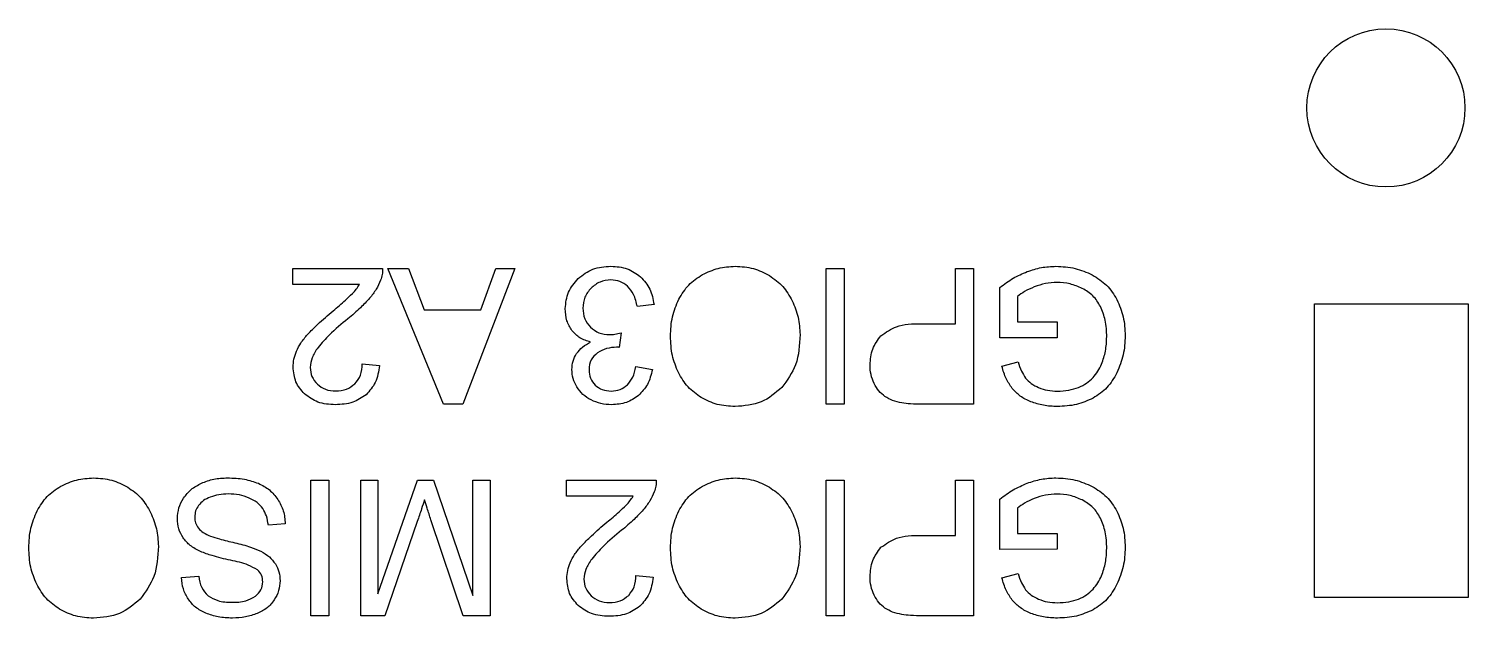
# Model space of a CAD drawing. Header units: millimetres. Extents: x -165 to 15, y -100 to 0.
# Drawn here: x -66.27 to -34.41, y -47.39 to -34.35 of the extents above; entities that cross this region are included whole.
import ezdxf

# ---------------------------------------------------------------- set-up
doc = ezdxf.new("R2010")
doc.units = ezdxf.units.MM
doc.layers.get('0').update_dxf_attribs({"linetype": 'CONTINUOUS'})

msp = doc.modelspace()

# ---------------------------------------------------------------- linework, layer by layer
for p, q in [((-60.426, -40.013), (-60.426, -39.659)), ((-60.426, -39.659), (-58.443, -39.659)), ((-45.757, -40.879), (-45.757, -39.659)), ((-45.757, -39.659), (-45.36, -39.659)), ((-45.36, -39.659), (-45.36, -42.659)), ((-58.954, -40.013), (-60.426, -40.013)), ((-44.775, -41.19), (-44.775, -40.076)), ((-52.432, -40.451), (-52.801, -40.5)), ((-44.386, -40.277), (-44.386, -40.836)), ((-53.159, -41.079), (-53.2, -41.402)), ((-46.527, -40.879), (-45.757, -40.879)), ((-44.386, -40.836), (-43.504, -40.836)), ((-43.504, -40.836), (-43.504, -41.188)), ((-43.504, -41.188), (-44.775, -41.19)), ((-44.73, -41.82), (-44.372, -41.722)), ((-58.891, -41.765), (-58.512, -41.804)), ((-52.838, -41.828), (-52.469, -41.894)), ((-45.36, -42.659), (-46.492, -42.659)), ((-58.926, -47.341), (-58.926, -44.341)), ((-58.926, -44.341), (-58.543, -44.341)), ((-58.543, -44.341), (-58.543, -46.852)), ((-58.543, -46.852), (-57.671, -44.341)), ((-57.671, -44.341), (-57.313, -44.341)), ((-57.313, -44.341), (-56.445, -46.895)), ((-56.445, -46.895), (-56.445, -44.341)), ((-56.445, -44.341), (-56.063, -44.341)), ((-56.063, -44.341), (-56.063, -47.341)), ((-54.366, -44.695), (-54.366, -44.341)), ((-54.366, -44.341), (-52.383, -44.341)), ((-45.757, -45.561), (-45.757, -44.341)), ((-45.757, -44.341), (-45.36, -44.341)), ((-45.36, -44.341), (-45.36, -47.341)), ((-52.895, -44.695), (-54.366, -44.695)), ((-44.775, -45.872), (-44.775, -44.759)), ((-56.66, -47.341), (-57.37, -45.217)), ((-44.386, -44.959), (-44.386, -45.518)), ((-60.595, -45.305), (-60.97, -45.338)), ((-57.673, -45.254), (-58.392, -47.341)), ((-46.527, -45.561), (-45.757, -45.561)), ((-44.386, -45.518), (-43.504, -45.518)), ((-43.504, -45.518), (-43.504, -45.87)), ((-43.504, -45.87), (-44.775, -45.872)), ((-62.894, -46.496), (-62.513, -46.467)), ((-52.832, -46.447), (-52.453, -46.486)), ((-44.73, -46.502), (-44.372, -46.404)), ((-58.392, -47.341), (-58.926, -47.341)), ((-56.063, -47.341), (-56.66, -47.341)), ((-45.36, -47.341), (-46.492, -47.341))]:
    msp.add_line(p, q)
for points in [[(-56.265, -40.568), (-55.936, -39.659), (-55.514, -39.659), (-56.666, -42.659), (-57.094, -42.659), (-58.322, -39.659), (-57.87, -39.659), (-57.52, -40.568)], [(-48.62, -42.659), (-48.62, -39.659), (-48.223, -39.659), (-48.223, -42.659)], [(-37.806, -40.437), (-34.406, -40.437), (-34.406, -46.937), (-37.806, -46.937)], [(-60.031, -47.341), (-60.031, -44.341), (-59.634, -44.341), (-59.634, -47.341)], [(-48.62, -47.341), (-48.62, -44.341), (-48.223, -44.341), (-48.223, -47.341)]]:
    msp.add_lwpolyline(points, close=True)
msp.add_circle((-36.228, -36.103), 1.75)
for points, knots in [([(-58.443, -39.659), (-58.443, -39.703), (-58.445, -39.79), (-58.472, -39.873), (-58.486, -39.915)], [0, 0, 0, 0, 0.01307463, 0.02606902, 0.02606902, 0.02606902, 0.02606902]), ([(-54.111, -39.879), (-54.007, -39.799), (-53.793, -39.635), (-53.524, -39.616), (-53.386, -39.606)], [0, 0, 0, 0, 0.03836481, 0.07895047, 0.07895047, 0.07895047, 0.07895047]), ([(-53.386, -39.606), (-53.262, -39.614), (-53.02, -39.631), (-52.825, -39.772), (-52.73, -39.841)], [0, 0, 0, 0, 0.03661995, 0.07094741, 0.07094741, 0.07094741, 0.07094741]), ([(-51.884, -40.338), (-51.817, -40.226), (-51.685, -40.004), (-51.469, -39.863), (-51.362, -39.793)], [0, 0, 0, 0, 0.03868449, 0.07636524, 0.07636524, 0.07636524, 0.07636524]), ([(-51.362, -39.793), (-51.247, -39.739), (-51.016, -39.631), (-50.762, -39.615), (-50.634, -39.608)], [0, 0, 0, 0, 0.03774412, 0.07578279, 0.07578279, 0.07578279, 0.07578279]), ([(-50.634, -39.608), (-50.497, -39.616), (-50.231, -39.631), (-49.993, -39.753), (-49.877, -39.812)], [0, 0, 0, 0, 0.04043412, 0.07920812, 0.07920812, 0.07920812, 0.07920812]), ([(-49.877, -39.812), (-49.772, -39.887), (-49.563, -40.036), (-49.435, -40.259), (-49.371, -40.371)], [0, 0, 0, 0, 0.03801193, 0.07613822, 0.07613822, 0.07613822, 0.07613822]), ([(-44.775, -40.076), (-44.678, -40.004), (-44.491, -39.864), (-44.276, -39.771), (-44.171, -39.725)], [0, 0, 0, 0, 0.03607249, 0.07004199, 0.07004199, 0.07004199, 0.07004199]), ([(-44.171, -39.725), (-44.067, -39.691), (-43.86, -39.623), (-43.641, -39.613), (-43.533, -39.608)], [0, 0, 0, 0, 0.03272667, 0.06519308, 0.06519308, 0.06519308, 0.06519308]), ([(-43.533, -39.608), (-43.39, -39.615), (-43.111, -39.629), (-42.855, -39.742), (-42.73, -39.797)], [0, 0, 0, 0, 0.04244573, 0.08314181, 0.08314181, 0.08314181, 0.08314181]), ([(-42.73, -39.797), (-42.617, -39.867), (-42.392, -40.006), (-42.253, -40.232), (-42.184, -40.344)], [0, 0, 0, 0, 0.03924768, 0.07823213, 0.07823213, 0.07823213, 0.07823213]), ([(-59.11, -40.212), (-59.08, -40.18), (-59.023, -40.118), (-58.977, -40.047), (-58.954, -40.013)], [0, 0, 0, 0, 0.01314848, 0.02533228, 0.02533228, 0.02533228, 0.02533228]), ([(-58.486, -39.915), (-58.516, -39.983), (-58.579, -40.127), (-58.677, -40.25), (-58.728, -40.314)], [0, 0, 0, 0, 0.02238806, 0.04687055, 0.04687055, 0.04687055, 0.04687055]), ([(-54.397, -40.545), (-54.385, -40.419), (-54.361, -40.166), (-54.194, -39.975), (-54.111, -39.879)], [0, 0, 0, 0, 0.03699763, 0.07415295, 0.07415295, 0.07415295, 0.07415295]), ([(-53.827, -40.091), (-53.879, -40.155), (-53.985, -40.285), (-53.999, -40.452), (-54.006, -40.537)], [0, 0, 0, 0, 0.02422086, 0.04908144, 0.04908144, 0.04908144, 0.04908144]), ([(-53.388, -39.911), (-53.471, -39.918), (-53.636, -39.932), (-53.764, -40.038), (-53.827, -40.091)], [0, 0, 0, 0, 0.02438749, 0.04846007, 0.04846007, 0.04846007, 0.04846007]), ([(-53.017, -40.049), (-53.071, -40.008), (-53.181, -39.927), (-53.318, -39.916), (-53.388, -39.911)], [0, 0, 0, 0, 0.01982968, 0.04035589, 0.04035589, 0.04035589, 0.04035589]), ([(-52.801, -40.5), (-52.822, -40.407), (-52.86, -40.239), (-52.969, -40.107), (-53.017, -40.049)], [0, 0, 0, 0, 0.02826583, 0.05063314, 0.05063314, 0.05063314, 0.05063314]), ([(-52.73, -39.841), (-52.652, -39.926), (-52.494, -40.101), (-52.453, -40.333), (-52.432, -40.451)], [0, 0, 0, 0, 0.033904, 0.0691202, 0.0691202, 0.0691202, 0.0691202]), ([(-44.014, -40.065), (-44.087, -40.096), (-44.22, -40.152), (-44.335, -40.239), (-44.386, -40.277)], [0, 0, 0, 0, 0.02390226, 0.04299089, 0.04299089, 0.04299089, 0.04299089]), ([(-43.51, -39.966), (-43.596, -39.97), (-43.769, -39.979), (-43.932, -40.036), (-44.014, -40.065)], [0, 0, 0, 0, 0.02559804, 0.05155196, 0.05155196, 0.05155196, 0.05155196]), ([(-42.95, -40.097), (-43.039, -40.059), (-43.218, -39.982), (-43.413, -39.971), (-43.51, -39.966)], [0, 0, 0, 0, 0.02893518, 0.05797437, 0.05797437, 0.05797437, 0.05797437]), ([(-42.547, -40.498), (-42.598, -40.414), (-42.699, -40.247), (-42.867, -40.147), (-42.95, -40.097)], [0, 0, 0, 0, 0.02900768, 0.05756309, 0.05756309, 0.05756309, 0.05756309]), ([(-59.535, -40.59), (-59.444, -40.513), (-59.298, -40.392), (-59.161, -40.261), (-59.11, -40.212)], [0, 0, 0, 0, 0.03586344, 0.05691008, 0.05691008, 0.05691008, 0.05691008]), ([(-58.728, -40.314), (-58.795, -40.386), (-58.945, -40.548), (-59.115, -40.689), (-59.21, -40.768)], [0, 0, 0, 0, 0.02939784, 0.06629197, 0.06629197, 0.06629197, 0.06629197]), ([(-52.068, -41.155), (-52.062, -41.009), (-52.049, -40.725), (-51.938, -40.465), (-51.884, -40.338)], [0, 0, 0, 0, 0.04347439, 0.08430287, 0.08430287, 0.08430287, 0.08430287]), ([(-49.371, -40.371), (-49.321, -40.491), (-49.221, -40.731), (-49.206, -40.99), (-49.199, -41.12)], [0, 0, 0, 0, 0.03863979, 0.07735112, 0.07735112, 0.07735112, 0.07735112]), ([(-42.184, -40.344), (-42.13, -40.469), (-42.02, -40.724), (-42.007, -41.002), (-42, -41.145)], [0, 0, 0, 0, 0.04034748, 0.08270285, 0.08270285, 0.08270285, 0.08270285]), ([(-60.103, -41.118), (-60.029, -41.041), (-59.848, -40.855), (-59.651, -40.688), (-59.535, -40.59)], [0, 0, 0, 0, 0.03221419, 0.07757878, 0.07757878, 0.07757878, 0.07757878]), ([(-59.21, -40.768), (-59.351, -40.884), (-59.588, -41.078), (-59.789, -41.309), (-59.871, -41.403)], [0, 0, 0, 0, 0.05450622, 0.09182612, 0.09182612, 0.09182612, 0.09182612]), ([(-54.25, -41.029), (-54.293, -40.958), (-54.383, -40.81), (-54.392, -40.636), (-54.397, -40.545)], [0, 0, 0, 0, 0.02441261, 0.05129479, 0.05129479, 0.05129479, 0.05129479]), ([(-54.006, -40.537), (-54, -40.617), (-53.988, -40.774), (-53.889, -40.896), (-53.84, -40.955)], [0, 0, 0, 0, 0.0235177, 0.04597201, 0.04597201, 0.04597201, 0.04597201]), ([(-42.409, -41.169), (-42.413, -41.045), (-42.42, -40.813), (-42.507, -40.598), (-42.547, -40.498)], [0, 0, 0, 0, 0.03699641, 0.0690058, 0.0690058, 0.0690058, 0.0690058]), ([(-53.836, -41.284), (-53.919, -41.259), (-54.08, -41.211), (-54.194, -41.088), (-54.25, -41.029)], [0, 0, 0, 0, 0.0254508, 0.04933731, 0.04933731, 0.04933731, 0.04933731]), ([(-53.84, -40.955), (-53.78, -41.003), (-53.657, -41.102), (-53.5, -41.114), (-53.419, -41.12)], [0, 0, 0, 0, 0.02251871, 0.04620821, 0.04620821, 0.04620821, 0.04620821]), ([(-53.419, -41.12), (-53.38, -41.118), (-53.292, -41.112), (-53.206, -41.091), (-53.159, -41.079)], [0, 0, 0, 0, 0.01176013, 0.02636009, 0.02636009, 0.02636009, 0.02636009]), ([(-47.407, -41.144), (-47.296, -41.067), (-47.034, -40.885), (-46.713, -40.881), (-46.527, -40.879)], [0, 0, 0, 0, 0.0395341, 0.09376021, 0.09376021, 0.09376021, 0.09376021]), ([(-60.348, -41.484), (-60.317, -41.423), (-60.251, -41.291), (-60.155, -41.179), (-60.103, -41.118)], [0, 0, 0, 0, 0.02036603, 0.0441853, 0.0441853, 0.0441853, 0.0441853]), ([(-59.871, -41.403), (-59.921, -41.477), (-60.013, -41.612), (-60.034, -41.773), (-60.043, -41.847)], [0, 0, 0, 0, 0.02618521, 0.04812287, 0.04812287, 0.04812287, 0.04812287]), ([(-54.145, -41.538), (-54.105, -41.486), (-54.021, -41.38), (-53.899, -41.317), (-53.836, -41.284)], [0, 0, 0, 0, 0.01930615, 0.04039087, 0.04039087, 0.04039087, 0.04039087]), ([(-53.259, -41.398), (-53.335, -41.403), (-53.486, -41.413), (-53.618, -41.485), (-53.683, -41.521)], [0, 0, 0, 0, 0.02256649, 0.04458781, 0.04458781, 0.04458781, 0.04458781]), ([(-53.2, -41.402), (-53.211, -41.401), (-53.231, -41.399), (-53.251, -41.399), (-53.259, -41.398)], [0, 0, 0, 0, 0.003339487, 0.005950624, 0.005950624, 0.005950624, 0.005950624]), ([(-51.893, -41.96), (-51.944, -41.835), (-52.05, -41.577), (-52.062, -41.299), (-52.068, -41.155)], [0, 0, 0, 0, 0.04009206, 0.08295734, 0.08295734, 0.08295734, 0.08295734]), ([(-49.199, -41.12), (-49.211, -41.35), (-49.232, -41.78), (-49.483, -42.128), (-49.6, -42.29)], [0, 0, 0, 0, 0.0673351, 0.1260012, 0.1260012, 0.1260012, 0.1260012]), ([(-47.65, -41.791), (-47.641, -41.669), (-47.622, -41.43), (-47.478, -41.238), (-47.407, -41.144)], [0, 0, 0, 0, 0.03584647, 0.07049361, 0.07049361, 0.07049361, 0.07049361]), ([(-42.524, -41.773), (-42.49, -41.677), (-42.422, -41.482), (-42.414, -41.275), (-42.409, -41.169)], [0, 0, 0, 0, 0.03025402, 0.06174547, 0.06174547, 0.06174547, 0.06174547]), ([(-42, -41.145), (-42.007, -41.288), (-42.022, -41.571), (-42.13, -41.832), (-42.183, -41.962)], [0, 0, 0, 0, 0.04258145, 0.0843248, 0.0843248, 0.0843248, 0.0843248]), ([(-60.422, -41.838), (-60.418, -41.778), (-60.412, -41.656), (-60.369, -41.542), (-60.348, -41.484)], [0, 0, 0, 0, 0.01794942, 0.03634646, 0.03634646, 0.03634646, 0.03634646]), ([(-54.25, -41.892), (-54.245, -41.828), (-54.237, -41.703), (-54.176, -41.592), (-54.145, -41.538)], [0, 0, 0, 0, 0.01875335, 0.0373159, 0.0373159, 0.0373159, 0.0373159]), ([(-53.683, -41.521), (-53.738, -41.569), (-53.852, -41.669), (-53.865, -41.821), (-53.871, -41.9)], [0, 0, 0, 0, 0.02104404, 0.04379076, 0.04379076, 0.04379076, 0.04379076]), ([(-44.372, -41.722), (-44.35, -41.791), (-44.31, -41.919), (-44.237, -42.031), (-44.204, -42.082)], [0, 0, 0, 0, 0.02181967, 0.03989401, 0.03989401, 0.03989401, 0.03989401]), ([(-60.17, -42.432), (-60.243, -42.347), (-60.391, -42.176), (-60.411, -41.951), (-60.422, -41.838)], [0, 0, 0, 0, 0.0327875, 0.06592787, 0.06592787, 0.06592787, 0.06592787]), ([(-60.043, -41.847), (-60.037, -41.917), (-60.024, -42.056), (-59.932, -42.163), (-59.886, -42.216)], [0, 0, 0, 0, 0.02055844, 0.04101763, 0.04101763, 0.04101763, 0.04101763]), ([(-59.053, -42.207), (-59.006, -42.146), (-58.906, -42.016), (-58.896, -41.852), (-58.891, -41.765)], [0, 0, 0, 0, 0.02251083, 0.04802022, 0.04802022, 0.04802022, 0.04802022]), ([(-58.512, -41.804), (-58.531, -41.934), (-58.567, -42.178), (-58.729, -42.363), (-58.805, -42.449)], [0, 0, 0, 0, 0.03845259, 0.07225035, 0.07225035, 0.07225035, 0.07225035]), ([(-54.14, -42.278), (-54.172, -42.217), (-54.235, -42.096), (-54.245, -41.959), (-54.25, -41.892)], [0, 0, 0, 0, 0.02049257, 0.040581, 0.040581, 0.040581, 0.040581]), ([(-53.871, -41.9), (-53.866, -41.964), (-53.855, -42.09), (-53.774, -42.188), (-53.734, -42.235)], [0, 0, 0, 0, 0.0188343, 0.03705434, 0.03705434, 0.03705434, 0.03705434]), ([(-53.022, -42.233), (-52.978, -42.179), (-52.882, -42.061), (-52.853, -41.91), (-52.838, -41.828)], [0, 0, 0, 0, 0.0205786, 0.04513225, 0.04513225, 0.04513225, 0.04513225]), ([(-52.469, -41.894), (-52.497, -42.008), (-52.549, -42.227), (-52.703, -42.39), (-52.776, -42.468)], [0, 0, 0, 0, 0.03467785, 0.06610569, 0.06610569, 0.06610569, 0.06610569]), ([(-51.385, -42.514), (-51.489, -42.441), (-51.7, -42.294), (-51.829, -42.072), (-51.893, -41.96)], [0, 0, 0, 0, 0.03779628, 0.07598774, 0.07598774, 0.07598774, 0.07598774]), ([(-47.559, -42.201), (-47.586, -42.136), (-47.64, -42.005), (-47.647, -41.863), (-47.65, -41.791)], [0, 0, 0, 0, 0.02070205, 0.0422076, 0.0422076, 0.0422076, 0.0422076]), ([(-44.503, -42.311), (-44.55, -42.241), (-44.652, -42.089), (-44.703, -41.914), (-44.73, -41.82)], [0, 0, 0, 0, 0.02536531, 0.05440778, 0.05440778, 0.05440778, 0.05440778]), ([(-42.713, -42.07), (-42.675, -42.024), (-42.599, -41.933), (-42.549, -41.826), (-42.524, -41.773)], [0, 0, 0, 0, 0.01782976, 0.03532392, 0.03532392, 0.03532392, 0.03532392]), ([(-42.183, -41.962), (-42.25, -42.08), (-42.38, -42.31), (-42.602, -42.455), (-42.71, -42.526)], [0, 0, 0, 0, 0.03990759, 0.07818246, 0.07818246, 0.07818246, 0.07818246]), ([(-59.886, -42.216), (-59.829, -42.26), (-59.708, -42.351), (-59.557, -42.361), (-59.478, -42.366)], [0, 0, 0, 0, 0.02127132, 0.04437105, 0.04437105, 0.04437105, 0.04437105]), ([(-59.478, -42.366), (-59.395, -42.361), (-59.237, -42.351), (-59.112, -42.253), (-59.053, -42.207)], [0, 0, 0, 0, 0.02427296, 0.04641102, 0.04641102, 0.04641102, 0.04641102]), ([(-53.824, -42.566), (-53.888, -42.528), (-54.014, -42.455), (-54.099, -42.336), (-54.14, -42.278)], [0, 0, 0, 0, 0.02208679, 0.0431695, 0.0431695, 0.0431695, 0.0431695]), ([(-53.734, -42.235), (-53.684, -42.274), (-53.58, -42.355), (-53.448, -42.364), (-53.38, -42.368)], [0, 0, 0, 0, 0.01860649, 0.0385817, 0.0385817, 0.0385817, 0.0385817]), ([(-53.38, -42.368), (-53.312, -42.363), (-53.179, -42.353), (-53.073, -42.273), (-53.022, -42.233)], [0, 0, 0, 0, 0.0199838, 0.03901831, 0.03901831, 0.03901831, 0.03901831]), ([(-49.6, -42.29), (-49.746, -42.413), (-50.045, -42.665), (-50.436, -42.696), (-50.636, -42.712)], [0, 0, 0, 0, 0.0558129, 0.1143793, 0.1143793, 0.1143793, 0.1143793]), ([(-47.319, -42.49), (-47.366, -42.451), (-47.466, -42.371), (-47.527, -42.259), (-47.559, -42.201)], [0, 0, 0, 0, 0.01832047, 0.03795499, 0.03795499, 0.03795499, 0.03795499]), ([(-44.09, -42.605), (-44.172, -42.568), (-44.329, -42.496), (-44.446, -42.371), (-44.503, -42.311)], [0, 0, 0, 0, 0.02663179, 0.05106083, 0.05106083, 0.05106083, 0.05106083]), ([(-44.204, -42.082), (-44.165, -42.124), (-44.084, -42.213), (-43.975, -42.264), (-43.917, -42.292)], [0, 0, 0, 0, 0.01695031, 0.03581042, 0.03581042, 0.03581042, 0.03581042]), ([(-43.917, -42.292), (-43.853, -42.315), (-43.719, -42.362), (-43.577, -42.368), (-43.504, -42.37)], [0, 0, 0, 0, 0.02051471, 0.04229563, 0.04229563, 0.04229563, 0.04229563]), ([(-43.504, -42.37), (-43.419, -42.368), (-43.258, -42.363), (-43.105, -42.312), (-43.033, -42.288)], [0, 0, 0, 0, 0.02545962, 0.04802433, 0.04802433, 0.04802433, 0.04802433]), ([(-43.033, -42.288), (-42.971, -42.259), (-42.853, -42.204), (-42.758, -42.113), (-42.713, -42.07)], [0, 0, 0, 0, 0.02033599, 0.03897819, 0.03897819, 0.03897819, 0.03897819]), ([(-59.486, -42.671), (-59.62, -42.664), (-59.872, -42.65), (-60.075, -42.502), (-60.17, -42.432)], [0, 0, 0, 0, 0.03913706, 0.07382019, 0.07382019, 0.07382019, 0.07382019]), ([(-58.805, -42.449), (-58.901, -42.514), (-59.106, -42.652), (-59.354, -42.665), (-59.486, -42.671)], [0, 0, 0, 0, 0.03407058, 0.0728904, 0.0728904, 0.0728904, 0.0728904]), ([(-53.372, -42.671), (-53.451, -42.667), (-53.609, -42.659), (-53.753, -42.597), (-53.824, -42.566)], [0, 0, 0, 0, 0.02373131, 0.04677015, 0.04677015, 0.04677015, 0.04677015]), ([(-52.776, -42.468), (-52.863, -42.527), (-53.042, -42.65), (-53.259, -42.664), (-53.372, -42.671)], [0, 0, 0, 0, 0.03089668, 0.06398162, 0.06398162, 0.06398162, 0.06398162]), ([(-50.636, -42.712), (-50.77, -42.704), (-51.033, -42.689), (-51.269, -42.572), (-51.385, -42.514)], [0, 0, 0, 0, 0.03980583, 0.07821113, 0.07821113, 0.07821113, 0.07821113]), ([(-46.948, -42.63), (-47.017, -42.616), (-47.149, -42.59), (-47.264, -42.522), (-47.319, -42.49)], [0, 0, 0, 0, 0.02100218, 0.03984526, 0.03984526, 0.03984526, 0.03984526]), ([(-46.492, -42.659), (-46.58, -42.659), (-46.733, -42.658), (-46.884, -42.639), (-46.948, -42.63)], [0, 0, 0, 0, 0.02635692, 0.04576345, 0.04576345, 0.04576345, 0.04576345]), ([(-43.502, -42.71), (-43.606, -42.706), (-43.807, -42.699), (-43.998, -42.635), (-44.09, -42.605)], [0, 0, 0, 0, 0.03108899, 0.06004507, 0.06004507, 0.06004507, 0.06004507]), ([(-42.71, -42.526), (-42.832, -42.58), (-43.084, -42.691), (-43.359, -42.704), (-43.502, -42.71)], [0, 0, 0, 0, 0.03948346, 0.08194054, 0.08194054, 0.08194054, 0.08194054]), ([(-65.568, -44.475), (-65.453, -44.421), (-65.222, -44.313), (-64.968, -44.298), (-64.84, -44.29)], [0, 0, 0, 0, 0.03774412, 0.07578291, 0.07578291, 0.07578291, 0.07578291]), ([(-64.84, -44.29), (-64.703, -44.298), (-64.437, -44.313), (-64.199, -44.435), (-64.083, -44.495)], [0, 0, 0, 0, 0.04043411, 0.0792079, 0.0792079, 0.0792079, 0.0792079]), ([(-62.453, -44.408), (-62.363, -44.373), (-62.177, -44.302), (-61.977, -44.294), (-61.874, -44.29)], [0, 0, 0, 0, 0.02868495, 0.05934303, 0.05934303, 0.05934303, 0.05934303]), ([(-61.874, -44.29), (-61.749, -44.293), (-61.515, -44.299), (-61.294, -44.374), (-61.192, -44.409)], [0, 0, 0, 0, 0.03754082, 0.06962408, 0.06962408, 0.06962408, 0.06962408]), ([(-51.362, -44.475), (-51.247, -44.421), (-51.016, -44.313), (-50.762, -44.298), (-50.634, -44.29)], [0, 0, 0, 0, 0.03774412, 0.07578279, 0.07578279, 0.07578279, 0.07578279]), ([(-50.634, -44.29), (-50.497, -44.298), (-50.231, -44.313), (-49.993, -44.435), (-49.877, -44.495)], [0, 0, 0, 0, 0.04043411, 0.07920812, 0.07920812, 0.07920812, 0.07920812]), ([(-44.171, -44.408), (-44.067, -44.373), (-43.86, -44.305), (-43.641, -44.295), (-43.533, -44.29)], [0, 0, 0, 0, 0.03272666, 0.06519307, 0.06519307, 0.06519307, 0.06519307]), ([(-43.533, -44.29), (-43.39, -44.297), (-43.111, -44.311), (-42.855, -44.424), (-42.73, -44.479)], [0, 0, 0, 0, 0.04244573, 0.08314181, 0.08314181, 0.08314181, 0.08314181]), ([(-66.09, -45.02), (-66.023, -44.908), (-65.891, -44.686), (-65.675, -44.545), (-65.568, -44.475)], [0, 0, 0, 0, 0.03868452, 0.07636532, 0.07636532, 0.07636532, 0.07636532]), ([(-64.083, -44.495), (-63.978, -44.569), (-63.769, -44.718), (-63.641, -44.941), (-63.577, -45.053)], [0, 0, 0, 0, 0.03801195, 0.07613822, 0.07613822, 0.07613822, 0.07613822]), ([(-62.847, -44.737), (-62.795, -44.67), (-62.688, -44.531), (-62.532, -44.45), (-62.453, -44.408)], [0, 0, 0, 0, 0.02516857, 0.05189275, 0.05189275, 0.05189275, 0.05189275]), ([(-61.192, -44.409), (-61.106, -44.453), (-60.935, -44.539), (-60.818, -44.691), (-60.76, -44.766)], [0, 0, 0, 0, 0.02870373, 0.05665728, 0.05665728, 0.05665728, 0.05665728]), ([(-52.426, -44.597), (-52.457, -44.665), (-52.52, -44.809), (-52.618, -44.932), (-52.669, -44.996)], [0, 0, 0, 0, 0.02238806, 0.04687057, 0.04687057, 0.04687057, 0.04687057]), ([(-52.383, -44.341), (-52.384, -44.385), (-52.386, -44.472), (-52.413, -44.555), (-52.426, -44.597)], [0, 0, 0, 0, 0.01307466, 0.02606902, 0.02606902, 0.02606902, 0.02606902]), ([(-51.884, -45.02), (-51.817, -44.908), (-51.685, -44.686), (-51.469, -44.545), (-51.362, -44.475)], [0, 0, 0, 0, 0.03868452, 0.07636522, 0.07636522, 0.07636522, 0.07636522]), ([(-49.877, -44.495), (-49.772, -44.569), (-49.563, -44.718), (-49.435, -44.941), (-49.371, -45.053)], [0, 0, 0, 0, 0.03801195, 0.07613822, 0.07613822, 0.07613822, 0.07613822]), ([(-44.775, -44.759), (-44.678, -44.686), (-44.491, -44.546), (-44.276, -44.453), (-44.171, -44.408)], [0, 0, 0, 0, 0.0360725, 0.070042, 0.070042, 0.070042, 0.070042]), ([(-42.73, -44.479), (-42.617, -44.549), (-42.392, -44.689), (-42.253, -44.914), (-42.184, -45.027)], [0, 0, 0, 0, 0.03924768, 0.07823213, 0.07823213, 0.07823213, 0.07823213]), ([(-62.984, -45.188), (-62.978, -45.109), (-62.965, -44.949), (-62.887, -44.808), (-62.847, -44.737)], [0, 0, 0, 0, 0.02350337, 0.04767088, 0.04767088, 0.04767088, 0.04767088]), ([(-62.516, -44.899), (-62.541, -44.939), (-62.59, -45.017), (-62.597, -45.11), (-62.601, -45.156)], [0, 0, 0, 0, 0.01385476, 0.02740041, 0.02740041, 0.02740041, 0.02740041]), ([(-62.257, -44.714), (-62.31, -44.737), (-62.41, -44.78), (-62.482, -44.861), (-62.516, -44.899)], [0, 0, 0, 0, 0.01715224, 0.03216565, 0.03216565, 0.03216565, 0.03216565]), ([(-61.856, -44.646), (-61.928, -44.648), (-62.065, -44.652), (-62.195, -44.694), (-62.257, -44.714)], [0, 0, 0, 0, 0.02145126, 0.04084859, 0.04084859, 0.04084859, 0.04084859]), ([(-61.396, -44.735), (-61.467, -44.709), (-61.616, -44.655), (-61.774, -44.649), (-61.856, -44.646)], [0, 0, 0, 0, 0.02274475, 0.04714725, 0.04714725, 0.04714725, 0.04714725]), ([(-61.094, -44.968), (-61.133, -44.922), (-61.216, -44.822), (-61.333, -44.765), (-61.396, -44.735)], [0, 0, 0, 0, 0.01800291, 0.03854059, 0.03854059, 0.03854059, 0.03854059]), ([(-60.76, -44.766), (-60.714, -44.848), (-60.621, -45.016), (-60.604, -45.208), (-60.595, -45.305)], [0, 0, 0, 0, 0.02806951, 0.05694814, 0.05694814, 0.05694814, 0.05694814]), ([(-57.514, -44.773), (-57.535, -44.84), (-57.587, -45.001), (-57.642, -45.161), (-57.673, -45.254)], [0, 0, 0, 0, 0.02124258, 0.05067074, 0.05067074, 0.05067074, 0.05067074]), ([(-57.37, -45.217), (-57.399, -45.131), (-57.448, -44.983), (-57.494, -44.834), (-57.514, -44.773)], [0, 0, 0, 0, 0.02729284, 0.04666045, 0.04666045, 0.04666045, 0.04666045]), ([(-53.476, -45.272), (-53.384, -45.196), (-53.239, -45.074), (-53.101, -44.943), (-53.05, -44.895)], [0, 0, 0, 0, 0.03586353, 0.05691008, 0.05691008, 0.05691008, 0.05691008]), ([(-53.05, -44.895), (-53.021, -44.862), (-52.964, -44.8), (-52.917, -44.729), (-52.895, -44.695)], [0, 0, 0, 0, 0.01314858, 0.02533231, 0.02533231, 0.02533231, 0.02533231]), ([(-44.014, -44.747), (-44.087, -44.778), (-44.22, -44.834), (-44.335, -44.921), (-44.386, -44.959)], [0, 0, 0, 0, 0.02390225, 0.04299088, 0.04299088, 0.04299088, 0.04299088]), ([(-43.51, -44.648), (-43.596, -44.652), (-43.769, -44.661), (-43.932, -44.718), (-44.014, -44.747)], [0, 0, 0, 0, 0.02559804, 0.05155196, 0.05155196, 0.05155196, 0.05155196]), ([(-42.95, -44.779), (-43.039, -44.741), (-43.218, -44.664), (-43.413, -44.653), (-43.51, -44.648)], [0, 0, 0, 0, 0.0289352, 0.05797439, 0.05797439, 0.05797439, 0.05797439]), ([(-42.547, -45.18), (-42.598, -45.096), (-42.699, -44.929), (-42.867, -44.829), (-42.95, -44.779)], [0, 0, 0, 0, 0.02900763, 0.05756306, 0.05756306, 0.05756306, 0.05756306]), ([(-66.274, -45.837), (-66.268, -45.691), (-66.255, -45.408), (-66.144, -45.147), (-66.09, -45.02)], [0, 0, 0, 0, 0.0434744, 0.08430286, 0.08430286, 0.08430286, 0.08430286]), ([(-63.577, -45.053), (-63.527, -45.173), (-63.427, -45.413), (-63.412, -45.672), (-63.405, -45.802)], [0, 0, 0, 0, 0.03863985, 0.07735116, 0.07735116, 0.07735116, 0.07735116]), ([(-62.859, -45.615), (-62.895, -45.55), (-62.97, -45.418), (-62.979, -45.266), (-62.984, -45.188)], [0, 0, 0, 0, 0.02201644, 0.04497001, 0.04497001, 0.04497001, 0.04497001]), ([(-62.601, -45.156), (-62.598, -45.201), (-62.591, -45.29), (-62.543, -45.365), (-62.519, -45.402)], [0, 0, 0, 0, 0.01338214, 0.02636026, 0.02636026, 0.02636026, 0.02636026]), ([(-60.97, -45.338), (-60.981, -45.268), (-61, -45.137), (-61.064, -45.022), (-61.094, -44.968)], [0, 0, 0, 0, 0.02096186, 0.03923254, 0.03923254, 0.03923254, 0.03923254]), ([(-52.669, -44.996), (-52.735, -45.068), (-52.886, -45.23), (-53.056, -45.372), (-53.151, -45.45)], [0, 0, 0, 0, 0.02939782, 0.06629194, 0.06629194, 0.06629194, 0.06629194]), ([(-52.068, -45.837), (-52.062, -45.691), (-52.049, -45.408), (-51.938, -45.147), (-51.884, -45.02)], [0, 0, 0, 0, 0.0434744, 0.0843029, 0.0843029, 0.0843029, 0.0843029]), ([(-49.371, -45.053), (-49.321, -45.173), (-49.221, -45.413), (-49.206, -45.672), (-49.199, -45.802)], [0, 0, 0, 0, 0.03863985, 0.07735114, 0.07735114, 0.07735114, 0.07735114]), ([(-42.409, -45.851), (-42.413, -45.727), (-42.42, -45.495), (-42.507, -45.28), (-42.547, -45.18)], [0, 0, 0, 0, 0.03699646, 0.06900579, 0.06900579, 0.06900579, 0.06900579]), ([(-42.184, -45.027), (-42.13, -45.151), (-42.02, -45.407), (-42.007, -45.684), (-42, -45.827)], [0, 0, 0, 0, 0.04034742, 0.08270281, 0.08270281, 0.08270281, 0.08270281]), ([(-62.519, -45.402), (-62.485, -45.437), (-62.407, -45.515), (-62.305, -45.556), (-62.249, -45.579)], [0, 0, 0, 0, 0.01454704, 0.03258748, 0.03258748, 0.03258748, 0.03258748]), ([(-54.044, -45.8), (-53.969, -45.723), (-53.789, -45.537), (-53.592, -45.37), (-53.476, -45.272)], [0, 0, 0, 0, 0.0322142, 0.07757879, 0.07757879, 0.07757879, 0.07757879]), ([(-53.151, -45.45), (-53.292, -45.566), (-53.529, -45.76), (-53.73, -45.992), (-53.812, -46.086)], [0, 0, 0, 0, 0.05450622, 0.0918261, 0.0918261, 0.0918261, 0.0918261]), ([(-47.407, -45.826), (-47.296, -45.749), (-47.034, -45.567), (-46.713, -45.563), (-46.527, -45.561)], [0, 0, 0, 0, 0.0395341, 0.0937602, 0.0937602, 0.0937602, 0.0937602]), ([(-66.099, -46.642), (-66.15, -46.518), (-66.256, -46.26), (-66.268, -45.981), (-66.274, -45.837)], [0, 0, 0, 0, 0.04009208, 0.08295738, 0.08295738, 0.08295738, 0.08295738]), ([(-63.405, -45.802), (-63.417, -46.032), (-63.439, -46.462), (-63.689, -46.81), (-63.806, -46.972)], [0, 0, 0, 0, 0.0673351, 0.1260012, 0.1260012, 0.1260012, 0.1260012]), ([(-62.472, -45.921), (-62.552, -45.88), (-62.702, -45.804), (-62.809, -45.675), (-62.859, -45.615)], [0, 0, 0, 0, 0.02656276, 0.04977993, 0.04977993, 0.04977993, 0.04977993]), ([(-62.249, -45.579), (-62.185, -45.6), (-62.009, -45.656), (-61.829, -45.699), (-61.715, -45.725)], [0, 0, 0, 0, 0.02030007, 0.05539625, 0.05539625, 0.05539625, 0.05539625]), ([(-61.715, -45.725), (-61.596, -45.754), (-61.398, -45.801), (-61.211, -45.881), (-61.136, -45.913)], [0, 0, 0, 0, 0.0364456, 0.06095595, 0.06095595, 0.06095595, 0.06095595]), ([(-54.289, -46.166), (-54.258, -46.106), (-54.192, -45.973), (-54.096, -45.861), (-54.044, -45.8)], [0, 0, 0, 0, 0.02036599, 0.04418526, 0.04418526, 0.04418526, 0.04418526]), ([(-51.893, -46.642), (-51.944, -46.518), (-52.05, -46.26), (-52.062, -45.981), (-52.068, -45.837)], [0, 0, 0, 0, 0.04009204, 0.08295736, 0.08295736, 0.08295736, 0.08295736]), ([(-49.199, -45.802), (-49.211, -46.032), (-49.232, -46.462), (-49.483, -46.81), (-49.6, -46.972)], [0, 0, 0, 0, 0.067335, 0.1260012, 0.1260012, 0.1260012, 0.1260012]), ([(-47.65, -46.473), (-47.641, -46.352), (-47.622, -46.112), (-47.478, -45.92), (-47.407, -45.826)], [0, 0, 0, 0, 0.03584647, 0.07049361, 0.07049361, 0.07049361, 0.07049361]), ([(-42.524, -46.455), (-42.49, -46.359), (-42.422, -46.164), (-42.414, -45.957), (-42.409, -45.851)], [0, 0, 0, 0, 0.03025403, 0.06174547, 0.06174547, 0.06174547, 0.06174547]), ([(-42, -45.827), (-42.007, -45.97), (-42.022, -46.253), (-42.13, -46.515), (-42.183, -46.644)], [0, 0, 0, 0, 0.04258148, 0.0843248, 0.0843248, 0.0843248, 0.0843248]), ([(-61.808, -46.112), (-61.945, -46.082), (-62.17, -46.031), (-62.387, -45.952), (-62.472, -45.921)], [0, 0, 0, 0, 0.04206929, 0.06916958, 0.06916958, 0.06916958, 0.06916958]), ([(-61.209, -46.326), (-61.277, -46.288), (-61.464, -46.184), (-61.674, -46.14), (-61.808, -46.112)], [0, 0, 0, 0, 0.02323467, 0.0638647, 0.0638647, 0.0638647, 0.0638647]), ([(-61.136, -45.913), (-61.07, -45.951), (-60.945, -46.023), (-60.857, -46.138), (-60.815, -46.192)], [0, 0, 0, 0, 0.02259643, 0.04287009, 0.04287009, 0.04287009, 0.04287009]), ([(-60.815, -46.192), (-60.785, -46.25), (-60.723, -46.366), (-60.714, -46.499), (-60.71, -46.565)], [0, 0, 0, 0, 0.01936245, 0.039209, 0.039209, 0.039209, 0.039209]), ([(-54.362, -46.52), (-54.359, -46.46), (-54.352, -46.339), (-54.31, -46.224), (-54.289, -46.166)], [0, 0, 0, 0, 0.01794945, 0.03634646, 0.03634646, 0.03634646, 0.03634646]), ([(-53.812, -46.086), (-53.862, -46.159), (-53.954, -46.294), (-53.974, -46.455), (-53.984, -46.529)], [0, 0, 0, 0, 0.02618525, 0.04812293, 0.04812293, 0.04812293, 0.04812293]), ([(-62.746, -46.969), (-62.787, -46.896), (-62.869, -46.749), (-62.885, -46.581), (-62.894, -46.496)], [0, 0, 0, 0, 0.0246237, 0.04999003, 0.04999003, 0.04999003, 0.04999003]), ([(-62.513, -46.467), (-62.499, -46.555), (-62.472, -46.719), (-62.358, -46.84), (-62.305, -46.897)], [0, 0, 0, 0, 0.02585649, 0.04869307, 0.04869307, 0.04869307, 0.04869307]), ([(-61.093, -46.592), (-61.097, -46.541), (-61.107, -46.439), (-61.175, -46.363), (-61.209, -46.326)], [0, 0, 0, 0, 0.01501977, 0.02976449, 0.02976449, 0.02976449, 0.02976449]), ([(-54.111, -47.114), (-54.184, -47.029), (-54.332, -46.858), (-54.352, -46.633), (-54.362, -46.52)], [0, 0, 0, 0, 0.03278755, 0.06592795, 0.06592795, 0.06592795, 0.06592795]), ([(-52.993, -46.889), (-52.947, -46.828), (-52.847, -46.698), (-52.837, -46.534), (-52.832, -46.447)], [0, 0, 0, 0, 0.02251075, 0.04802012, 0.04802012, 0.04802012, 0.04802012]), ([(-52.453, -46.486), (-52.472, -46.616), (-52.507, -46.86), (-52.67, -47.045), (-52.746, -47.131)], [0, 0, 0, 0, 0.03845256, 0.0722503, 0.0722503, 0.0722503, 0.0722503]), ([(-47.559, -46.883), (-47.586, -46.818), (-47.64, -46.687), (-47.647, -46.546), (-47.65, -46.473)], [0, 0, 0, 0, 0.02070204, 0.0422076, 0.0422076, 0.0422076, 0.0422076]), ([(-44.503, -46.993), (-44.55, -46.923), (-44.652, -46.771), (-44.703, -46.596), (-44.73, -46.502)], [0, 0, 0, 0, 0.0253653, 0.0544078, 0.0544078, 0.0544078, 0.0544078]), ([(-44.372, -46.404), (-44.35, -46.474), (-44.31, -46.601), (-44.237, -46.713), (-44.204, -46.764)], [0, 0, 0, 0, 0.02181968, 0.03989402, 0.03989402, 0.03989402, 0.03989402]), ([(-42.713, -46.752), (-42.675, -46.706), (-42.599, -46.615), (-42.549, -46.508), (-42.524, -46.455)], [0, 0, 0, 0, 0.01782979, 0.03532393, 0.03532393, 0.03532393, 0.03532393]), ([(-65.591, -47.196), (-65.695, -47.123), (-65.906, -46.976), (-66.035, -46.754), (-66.099, -46.642)], [0, 0, 0, 0, 0.03779629, 0.07598779, 0.07598779, 0.07598779, 0.07598779]), ([(-61.258, -46.91), (-61.209, -46.865), (-61.117, -46.778), (-61.101, -46.653), (-61.093, -46.592)], [0, 0, 0, 0, 0.01909164, 0.03684236, 0.03684236, 0.03684236, 0.03684236]), ([(-60.71, -46.565), (-60.716, -46.64), (-60.727, -46.791), (-60.801, -46.923), (-60.839, -46.99)], [0, 0, 0, 0, 0.02220817, 0.04486454, 0.04486454, 0.04486454, 0.04486454]), ([(-53.984, -46.529), (-53.977, -46.599), (-53.964, -46.739), (-53.873, -46.845), (-53.827, -46.898)], [0, 0, 0, 0, 0.02055843, 0.04101761, 0.04101761, 0.04101761, 0.04101761]), ([(-51.385, -47.196), (-51.489, -47.123), (-51.7, -46.976), (-51.829, -46.754), (-51.893, -46.642)], [0, 0, 0, 0, 0.03779624, 0.07598771, 0.07598771, 0.07598771, 0.07598771]), ([(-44.204, -46.764), (-44.165, -46.806), (-44.084, -46.895), (-43.975, -46.947), (-43.917, -46.974)], [0, 0, 0, 0, 0.01695031, 0.0358104, 0.0358104, 0.0358104, 0.0358104]), ([(-43.033, -46.97), (-42.971, -46.941), (-42.853, -46.886), (-42.758, -46.795), (-42.713, -46.752)], [0, 0, 0, 0, 0.02033596, 0.03897818, 0.03897818, 0.03897818, 0.03897818]), ([(-42.183, -46.644), (-42.25, -46.762), (-42.38, -46.993), (-42.602, -47.137), (-42.71, -47.208)], [0, 0, 0, 0, 0.0399076, 0.07818247, 0.07818247, 0.07818247, 0.07818247]), ([(-63.806, -46.972), (-63.952, -47.095), (-64.251, -47.347), (-64.642, -47.378), (-64.842, -47.394)], [0, 0, 0, 0, 0.0558129, 0.1143793, 0.1143793, 0.1143793, 0.1143793]), ([(-62.354, -47.285), (-62.434, -47.246), (-62.588, -47.17), (-62.695, -47.034), (-62.746, -46.969)], [0, 0, 0, 0, 0.02615554, 0.05092832, 0.05092832, 0.05092832, 0.05092832]), ([(-62.305, -46.897), (-62.234, -46.939), (-62.074, -47.034), (-61.886, -47.039), (-61.782, -47.042)], [0, 0, 0, 0, 0.02448088, 0.05506046, 0.05506046, 0.05506046, 0.05506046]), ([(-61.782, -47.042), (-61.676, -47.041), (-61.49, -47.038), (-61.327, -46.949), (-61.258, -46.91)], [0, 0, 0, 0, 0.03130507, 0.05484681, 0.05484681, 0.05484681, 0.05484681]), ([(-60.839, -46.99), (-60.888, -47.053), (-60.99, -47.182), (-61.139, -47.253), (-61.216, -47.29)], [0, 0, 0, 0, 0.02352018, 0.04869964, 0.04869964, 0.04869964, 0.04869964]), ([(-53.427, -47.353), (-53.561, -47.346), (-53.812, -47.332), (-54.015, -47.184), (-54.111, -47.114)], [0, 0, 0, 0, 0.03913706, 0.07382019, 0.07382019, 0.07382019, 0.07382019]), ([(-53.827, -46.898), (-53.769, -46.942), (-53.649, -47.033), (-53.498, -47.043), (-53.419, -47.048)], [0, 0, 0, 0, 0.02127133, 0.04437106, 0.04437106, 0.04437106, 0.04437106]), ([(-52.746, -47.131), (-52.842, -47.196), (-53.047, -47.334), (-53.295, -47.347), (-53.427, -47.353)], [0, 0, 0, 0, 0.03407061, 0.07289042, 0.07289042, 0.07289042, 0.07289042]), ([(-53.419, -47.048), (-53.336, -47.043), (-53.177, -47.033), (-53.053, -46.935), (-52.993, -46.889)], [0, 0, 0, 0, 0.02427297, 0.04641103, 0.04641103, 0.04641103, 0.04641103]), ([(-49.6, -46.972), (-49.746, -47.095), (-50.045, -47.347), (-50.436, -47.378), (-50.636, -47.394)], [0, 0, 0, 0, 0.0558129, 0.1143793, 0.1143793, 0.1143793, 0.1143793]), ([(-47.319, -47.172), (-47.366, -47.133), (-47.466, -47.053), (-47.527, -46.941), (-47.559, -46.883)], [0, 0, 0, 0, 0.01832049, 0.03795501, 0.03795501, 0.03795501, 0.03795501]), ([(-44.09, -47.287), (-44.172, -47.25), (-44.329, -47.179), (-44.446, -47.053), (-44.503, -46.993)], [0, 0, 0, 0, 0.02663176, 0.05106083, 0.05106083, 0.05106083, 0.05106083]), ([(-43.917, -46.974), (-43.853, -46.997), (-43.719, -47.044), (-43.577, -47.05), (-43.504, -47.053)], [0, 0, 0, 0, 0.0205147, 0.04229562, 0.04229562, 0.04229562, 0.04229562]), ([(-43.504, -47.053), (-43.419, -47.05), (-43.258, -47.045), (-43.105, -46.994), (-43.033, -46.97)], [0, 0, 0, 0, 0.02545962, 0.04802434, 0.04802434, 0.04802434, 0.04802434]), ([(-64.842, -47.394), (-64.976, -47.387), (-65.239, -47.372), (-65.475, -47.254), (-65.591, -47.196)], [0, 0, 0, 0, 0.03980577, 0.07821096, 0.07821096, 0.07821096, 0.07821096]), ([(-61.766, -47.392), (-61.872, -47.389), (-62.073, -47.382), (-62.264, -47.316), (-62.354, -47.285)], [0, 0, 0, 0, 0.03150109, 0.06010661, 0.06010661, 0.06010661, 0.06010661]), ([(-61.216, -47.29), (-61.302, -47.32), (-61.48, -47.381), (-61.669, -47.389), (-61.766, -47.392)], [0, 0, 0, 0, 0.02724564, 0.05626375, 0.05626375, 0.05626375, 0.05626375]), ([(-50.636, -47.394), (-50.77, -47.387), (-51.033, -47.372), (-51.269, -47.254), (-51.385, -47.196)], [0, 0, 0, 0, 0.03980583, 0.07821113, 0.07821113, 0.07821113, 0.07821113]), ([(-46.948, -47.312), (-47.017, -47.298), (-47.149, -47.272), (-47.264, -47.204), (-47.319, -47.172)], [0, 0, 0, 0, 0.02100218, 0.03984525, 0.03984525, 0.03984525, 0.03984525]), ([(-46.492, -47.341), (-46.58, -47.341), (-46.733, -47.34), (-46.884, -47.321), (-46.948, -47.312)], [0, 0, 0, 0, 0.02635692, 0.04576344, 0.04576344, 0.04576344, 0.04576344]), ([(-43.502, -47.392), (-43.606, -47.388), (-43.807, -47.381), (-43.998, -47.318), (-44.09, -47.287)], [0, 0, 0, 0, 0.03108899, 0.06004508, 0.06004508, 0.06004508, 0.06004508]), ([(-42.71, -47.208), (-42.832, -47.262), (-43.084, -47.373), (-43.359, -47.386), (-43.502, -47.392)], [0, 0, 0, 0, 0.03948347, 0.08194055, 0.08194055, 0.08194055, 0.08194055])]:
    msp.add_open_spline(points, degree=3, knots=knots)

doc.saveas('drawing.dxf')
